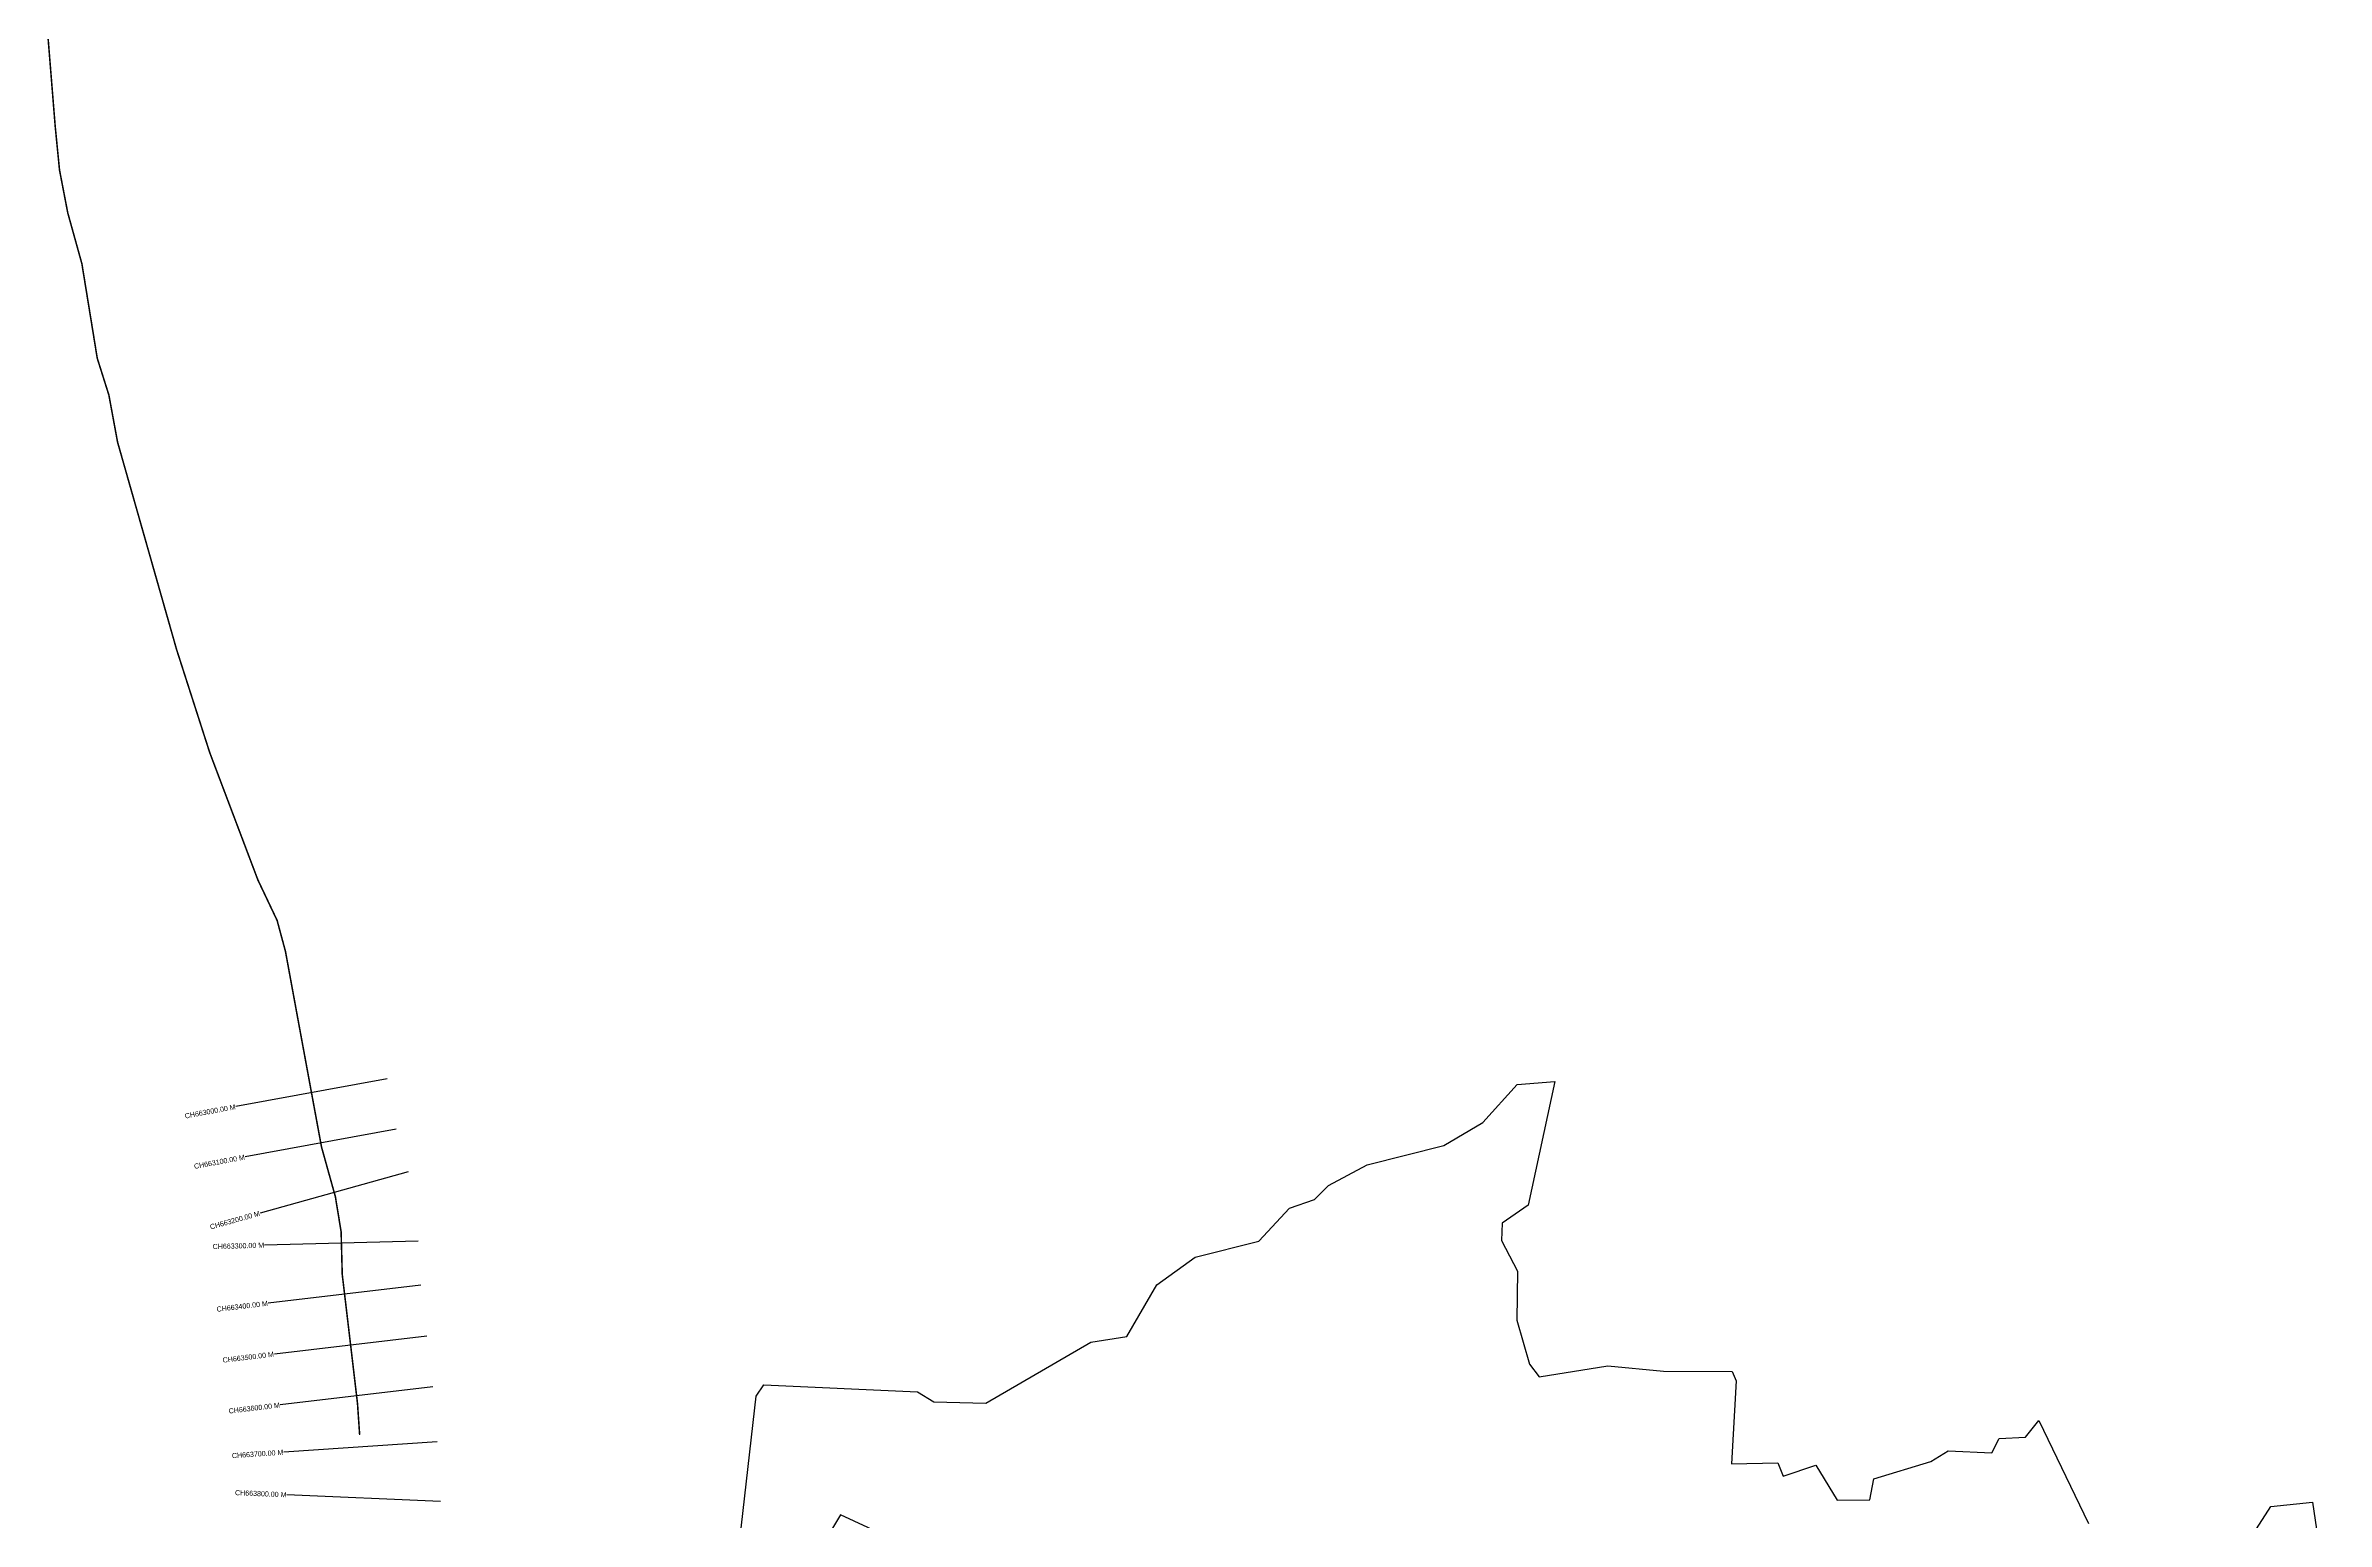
# Model space of a CAD drawing. Header units: metres. Extents: x 333202 to 339765, y 1779198 to 1790673.
# Drawn here: x 334507 to 338961, y 1782056 to 1784936 of the extents above; entities that cross this region are included whole.
import ezdxf
from ezdxf.enums import TextEntityAlignment as Align

# ---------------------------------------------------------------- set-up
doc = ezdxf.new("R2010")
doc.units = ezdxf.units.M
for name, color, linetype in [('CS', 134, 'Continuous'), ('CSMark', 6, 'Continuous'), ('NATURALLY PROTECTED', 3, 'Continuous')]:
    doc.layers.add(name, color=color, linetype=linetype)

msp = doc.modelspace()

# ---------------------------------------------------------------- linework, layer by layer
at = {"color": 6}
for points in [[(335909.8, 1782322.3), (336210.3, 1782308.7), (336242.1, 1782289.2), (336343.7, 1782286.6), (336548.5, 1782405.3), (336618.8, 1782416.4), (336677.4, 1782517.1), (336752.4, 1782571.5), (336876.5, 1782602.9), (336936.3, 1782667), (336985.4, 1782684.2), (337012.7, 1782711), (337088.3, 1782751.6), (337237.5, 1782789.6), (337313.8, 1782834.5), (337381, 1782908.3), (337454.2, 1782914.5), (337402.5, 1782672.9), (337351.8, 1782637.7), (337350.3, 1782604.2), (337381.3, 1782544.2), (337380.2, 1782448.7), (337404.8, 1782362.6), (337423.6, 1782337.8), (337557.9, 1782359.4), (337666.6, 1782348.6), (337800.6, 1782348.1), (337808.3, 1782330.1), (337799.6, 1782168), (337890.2, 1782169.7), (337900.1, 1782143.7), (337964.1, 1782165.7), (338005.7, 1782097.1), (338069.3, 1782097.8), (338077.6, 1782138.5), (338188.4, 1782172.7), (338222.6, 1782193.1), (338307.9, 1782189.5), (338322.2, 1782217.4), (338373.5, 1782220.1), (338399.7, 1782252.4), (338496.7, 1782051.7)], [(335859.8, 1781991.4), (335894.9, 1782300.3), (335909.8, 1782322.3)], [(338824.6, 1782041.3), (338852.8, 1782085), (338933.8, 1782093.2), (338961.1, 1781908.9)], [(336282.7, 1781964.9), (336059.9, 1782068.8), (336018.8, 1782000)]]:
    msp.add_lwpolyline(points, dxfattribs=at)
at = {"layer": 'CS'}
for p, q in [((335174.2, 1782919.7), (334879.2, 1782865.2)), ((335192.3, 1782821.4), (334897.3, 1782766.9)), ((335215.5, 1782737.9), (334926.5, 1782657.4)), ((335235, 1782602.9), (334935.2, 1782594.9)), ((335240.3, 1782516.8), (334942.3, 1782481.6)), ((335252, 1782417.5), (334954.1, 1782382.3)), ((335263.7, 1782318.2), (334965.8, 1782282.9)), ((335271.9, 1782211), (334972.6, 1782190.7)), ((335278.5, 1782094.6), (334978.8, 1782107.6))]:
    msp.add_line(p, q, dxfattribs=at)
at = {"layer": 'NATURALLY PROTECTED', "const_width": 3, "flags": 128}
msp.add_lwpolyline([(334509, 1784991.3), (334526.2, 1784778.3), (334534.6, 1784693.2), (334550.7, 1784609.5), (334578.3, 1784510.2), (334596.2, 1784400.3), (334608.3, 1784325.7), (334631, 1784253.9), (334648, 1784161.9), (334717.8, 1783916.8), (334763.2, 1783757.3), (334827.9, 1783556.2), (334921.9, 1783307.8), (334959.5, 1783228.6), (334975.8, 1783168.2), (334999.8, 1783037.7), (335046.2, 1782786.5), (335073.3, 1782689.3), (335084.5, 1782621), (335086.7, 1782537.6), (335103, 1782400.2), (335116.5, 1782285.6), (335120.7, 1782224.6)], dxfattribs=at)

# ---------------------------------------------------------------- texts
at = {"layer": 'CSMark'}
for s, rotation, p in [('CH663000.00 M', 10.4624, (334878.2, 1782865)), ('CH663100.00 M', 10.4624, (334896.3, 1782766.7)), ('CH663200.00 M', 15.5669, (334925.5, 1782657.1)), ('CH663300.00 M', 1.5393, (334934.2, 1782594.8)), ('CH663400.00 M', 6.7425, (334941.3, 1782481.4)), ('CH663500.00 M', 6.7425, (334953.1, 1782382.1)), ('CH663600.00 M', 6.7425, (334964.8, 1782282.8)), ('CH663700.00 M', 3.8611, (334971.6, 1782190.7)), ('CH663800.00 M', 357.5141, (334977.8, 1782107.6))]:
    msp.add_text(s, height=10, rotation=rotation, dxfattribs=at).set_placement(p, align=Align.MIDDLE_RIGHT)

doc.saveas('drawing.dxf')
